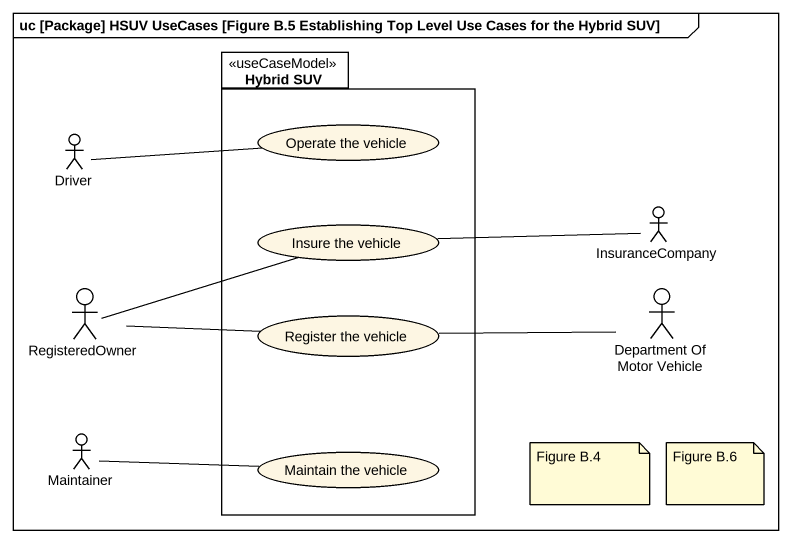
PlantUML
@startuml
mainframe uc [Package] HSUV UseCases [Figure B.5 Establishing Top Level Use Cases for the Hybrid SUV]
package "Hybrid SUV" as Hybrid_SUV <<useCaseModel>> {
  usecase "Operate the vehicle" as Operate_the_vehicle
  usecase "Insure the vehicle" as Insure_the_vehicle
  usecase "Register the vehicle" as Register_the_vehicle
  usecase "Maintain the vehicle" as Maintain_the_vehicle
}
actor Driver
actor InsuranceCompany
actor RegisteredOwner
actor "Department Of Motor Vehicle" as Department_Of_Motor_Vehicle
actor Maintainer
Driver -right- Operate_the_vehicle
InsuranceCompany -left- Insure_the_vehicle
RegisteredOwner -right- Insure_the_vehicle
RegisteredOwner -right- Register_the_vehicle
Department_Of_Motor_Vehicle -left- Register_the_vehicle
Maintainer -right- Maintain_the_vehicle
note as N1
  Figure B.4
end note
note as N2
  Figure B.6
end note
@enduml
